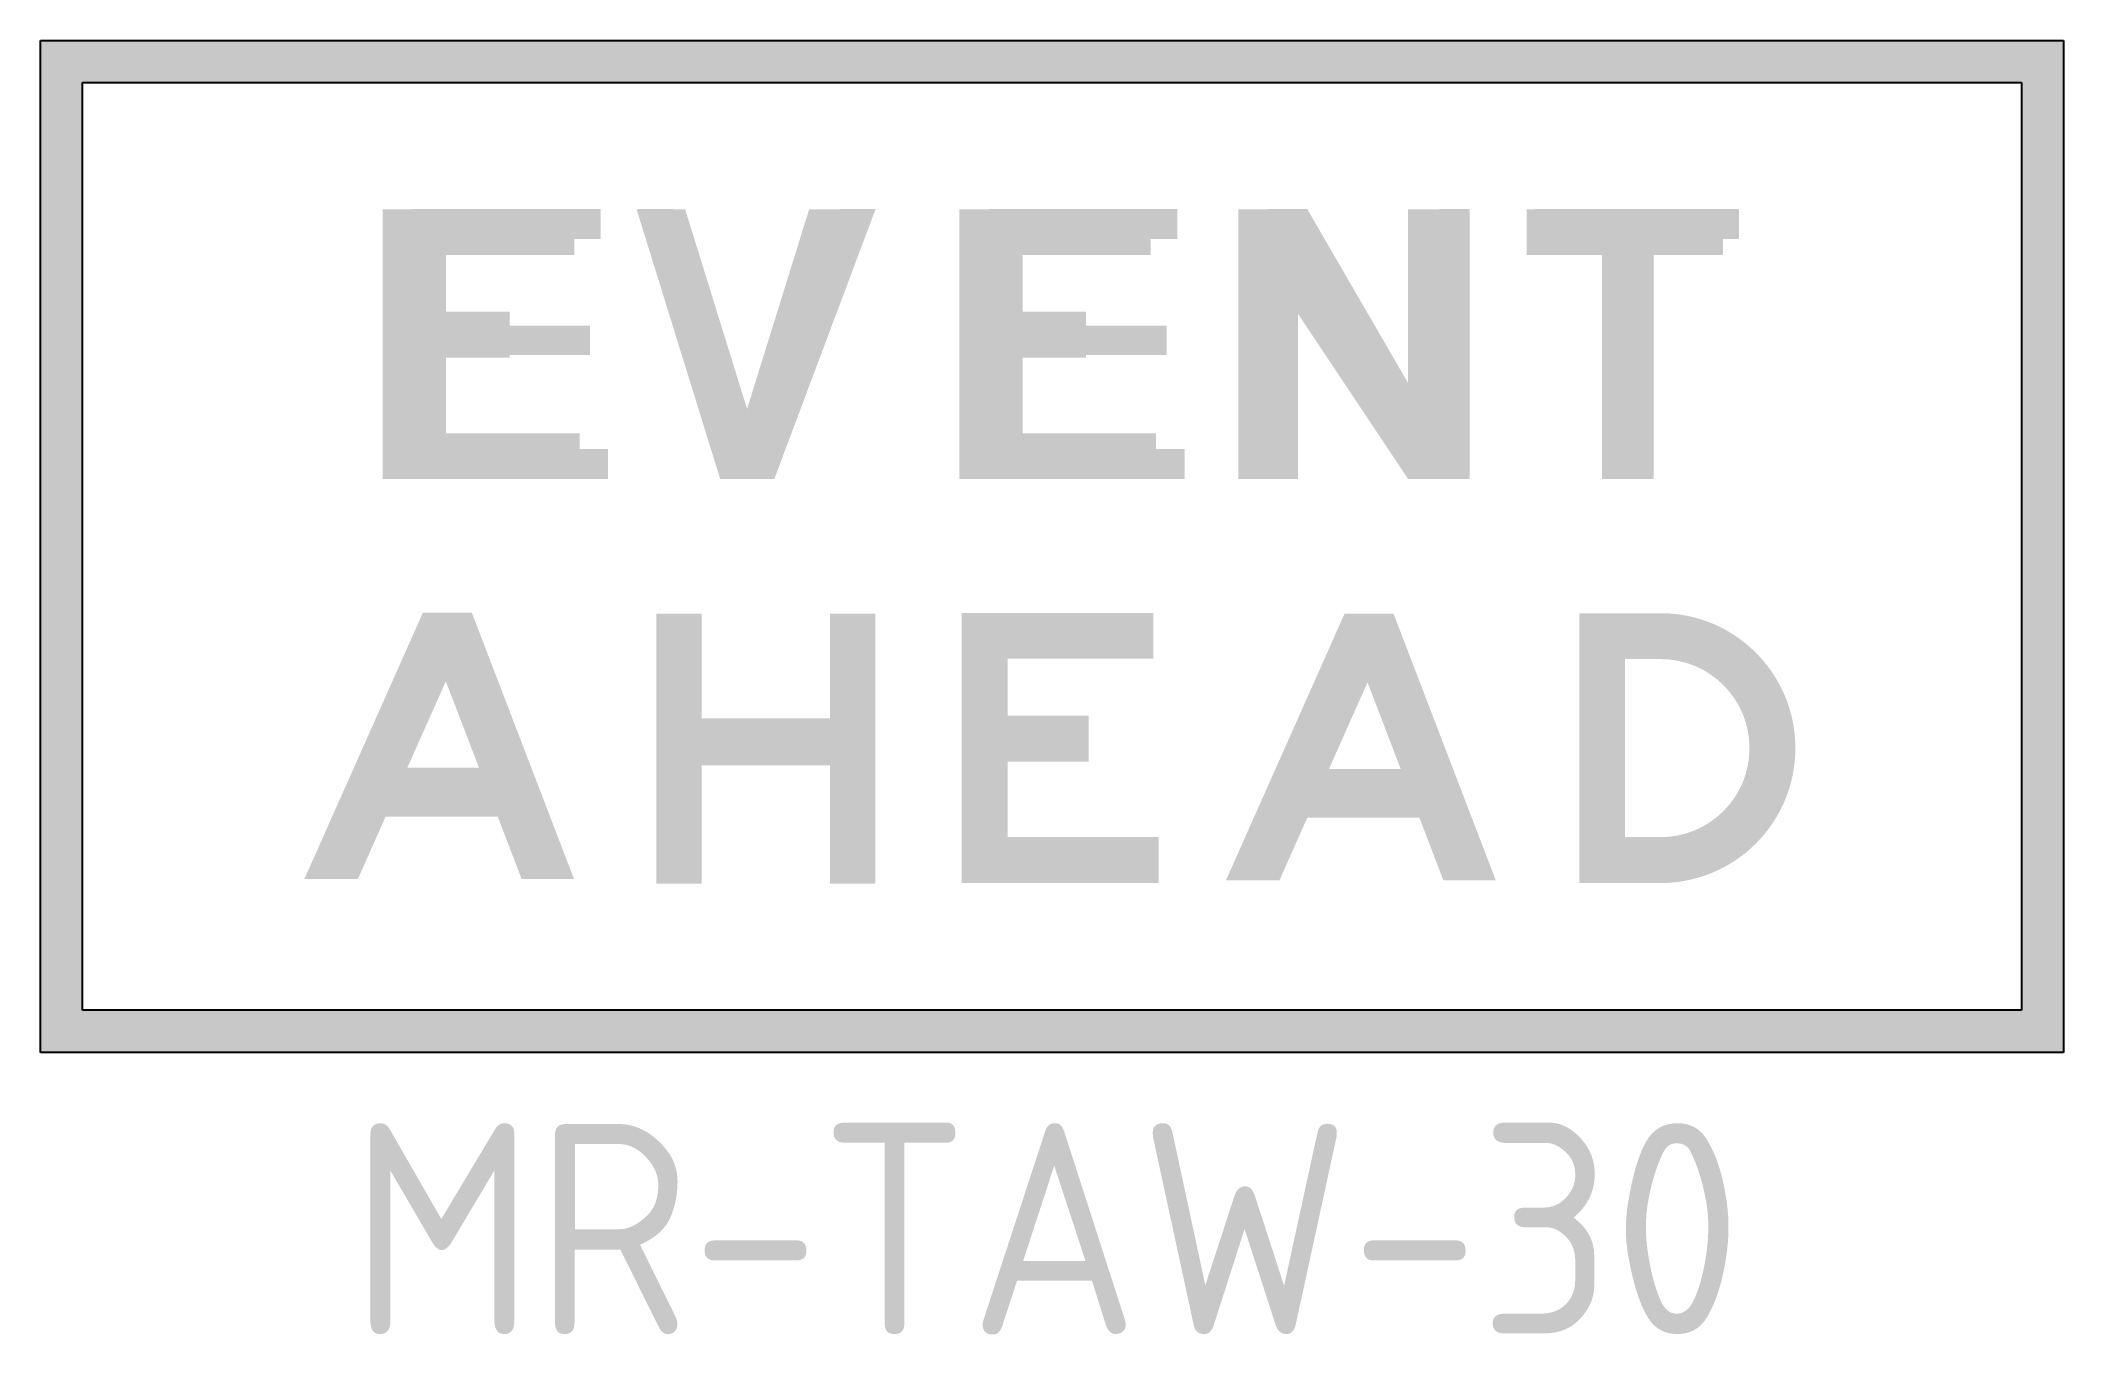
# Model space of a CAD drawing. Extents: x 0.8 to 24.8, y 4.4 to 19.8.
import ezdxf
from ezdxf.enums import TextEntityAlignment as Align

# ---------------------------------------------------------------- set-up
doc = ezdxf.new("R2010")
doc.units = 0
doc.header["$LTSCALE"] = 12
doc.header["$MEASUREMENT"] = 0
doc.layers.add('L25', color=1, linetype='CONTINUOUS')
doc.styles.add('Eseries', font='Eseries.shx')
doc.styles.add('ISO', font='iso.shx')

msp = doc.modelspace()

# ---------------------------------------------------------------- hatches: boundary and pattern name
at = {"layer": 'L25'}
h = msp.add_hatch(color=256, dxfattribs=at)
h.paths.add_polyline_path([(24.791, 7.783), (24.791, 19.783), (0.788, 19.783), (0.788, 7.783)])
h.paths.add_polyline_path([(1.288, 8.283), (1.288, 19.283), (24.291, 19.283), (24.291, 8.283)], flags=16)
h.paths.add_polyline_path([(4.05, 13.783), (7.986, 13.783), (7.986, 18.583), (4.05, 18.583)], flags=8)
h.paths.add_polyline_path([(7.061, 13.783), (11.285, 13.783), (11.285, 18.583), (7.061, 18.583)], flags=8)
h.paths.add_polyline_path([(10.892, 13.783), (14.828, 13.783), (14.828, 18.583), (10.892, 18.583)], flags=8)
h.paths.add_polyline_path([(14.203, 13.783), (18.363, 13.783), (18.363, 18.583), (14.203, 18.583)], flags=8)
h.paths.add_polyline_path([(17.625, 13.783), (21.561, 13.783), (21.561, 18.583), (17.625, 18.583)], flags=8)
h = msp.add_hatch(color=256, dxfattribs=at)
h.paths.add_polyline_path([(6.354, 16.566), (5.394, 16.566), (5.394, 17.239), (7.121, 17.239), (7.121, 17.781), (4.85, 17.781), (4.85, 14.583), (7.185, 14.583), (7.185, 15.126), (5.394, 15.126), (5.394, 16.023), (6.354, 16.023)])
h.paths.add_polyline_path([(8.437, 17.781), (7.861, 17.781), (8.853, 14.583), (9.491, 14.583), (10.483, 17.781), (9.908, 17.781), (9.172, 15.414)])
h.paths.add_polyline_path([(13.193, 16.566), (12.233, 16.566), (12.233, 17.239), (13.961, 17.239), (13.961, 17.781), (11.69, 17.781), (11.69, 14.583), (14.024, 14.583), (14.024, 15.126), (12.233, 15.126), (12.233, 16.023), (13.193, 16.023)])
h.paths.add_polyline_path([(15.543, 16.79), (17.015, 14.583), (17.558, 14.583), (17.558, 17.781), (17.015, 17.781), (17.015, 15.575), (15.544, 17.781), (14.999, 17.781), (14.999, 14.583), (15.543, 14.583)])
h.paths.add_polyline_path([(19.859, 17.239), (20.75, 17.239), (20.75, 17.781), (18.421, 17.781), (18.421, 17.239), (19.316, 17.239), (19.316, 14.583), (19.859, 14.583)])
h = msp.add_hatch(color=256, dxfattribs=at)
h.paths.add_polyline_path([(5.906, 12.999), (5.326, 12.999), (3.919, 9.839), (4.554, 9.839), (4.883, 10.579), (6.214, 10.579), (6.497, 9.839), (7.119, 9.839)])
h.paths.add_polyline_path([(5.141, 11.159), (5.598, 12.184), (5.991, 11.159)], flags=16)
for points in [[(10.695, 12.986), (10.155, 12.986), (10.155, 11.746), (8.635, 11.746), (8.635, 12.986), (8.095, 12.986), (8.095, 9.786), (8.635, 9.786), (8.635, 11.186), (10.155, 11.186), (10.155, 9.786), (10.695, 9.786)], [(13.224, 11.777), (12.264, 11.777), (12.264, 12.453), (13.992, 12.453), (13.992, 12.993), (11.719, 12.993), (11.719, 9.793), (14.054, 9.793), (14.054, 10.336), (12.263, 10.336), (12.263, 11.233), (13.224, 11.233)]]:
    msp.add_hatch(color=256, dxfattribs=at).paths.add_polyline_path(points)
h = msp.add_hatch(color=256, dxfattribs=at)
h.paths.add_polyline_path([(16.841, 12.987), (16.261, 12.987), (14.854, 9.826), (15.489, 9.826), (15.818, 10.566), (17.149, 10.566), (17.432, 9.826), (18.054, 9.826)])
h.paths.add_polyline_path([(16.076, 11.146), (16.533, 12.172), (16.926, 11.146)], flags=16)
h = msp.add_hatch(color=256, dxfattribs=at)
h.paths.add_polyline_path([(20.009, 12.992), (19.045, 12.992), (19.045, 9.792), (20.009, 9.792, 1)])
h.paths.add_polyline_path([(19.589, 12.448), (20.009, 12.448, -1), (20.009, 10.336), (19.589, 10.336)], flags=16)

# ---------------------------------------------------------------- linework, layer by layer
for p, q in [((0.788, 7.783), (0.788, 19.783)), ((0.788, 19.783), (24.791, 19.783)), ((24.791, 19.783), (24.791, 7.783)), ((1.288, 8.283), (1.288, 19.283)), ((1.288, 19.283), (24.291, 19.283)), ((24.291, 19.283), (24.291, 8.283)), ((24.291, 8.283), (1.288, 8.283)), ((24.791, 7.783), (0.788, 7.783))]:
    msp.add_line(p, q, dxfattribs=at)

# ---------------------------------------------------------------- texts
at = {"layer": 'L25', "style": 'Eseries'}
for s, p in [('E', (4.85, 14.583)), ('V', (7.861, 14.583)), ('E', (11.692, 14.583)), ('N', (15.003, 14.583)), ('T', (18.425, 14.583))]:
    msp.add_text(s, height=3.2, dxfattribs=at).set_placement(p)
at = {"layer": 'L25', "style": 'ISO'}
msp.add_text('MR-TAW-30', height=2.5, dxfattribs=at).set_placement((12.719, 4.444), align=Align.CENTER)

doc.saveas('drawing.dxf')
